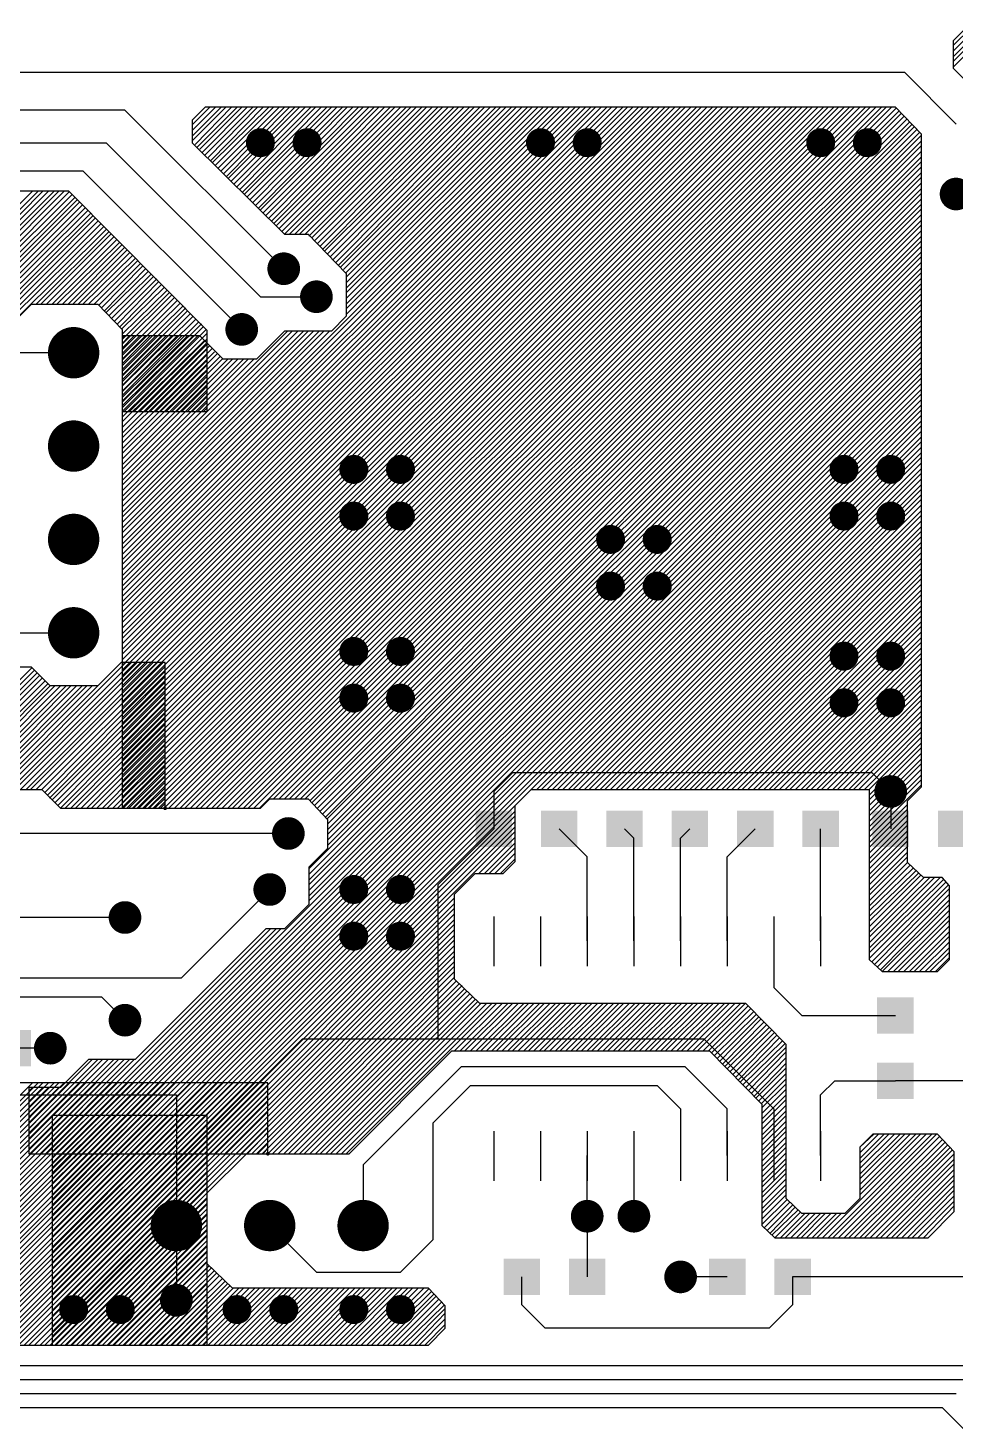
# Model space of a CAD drawing. Extents: x 295 to 953, y 10 to 290.
# Drawn here: x 605.1 to 646.7, y 182 to 244.6 of the extents above; entities that cross this region are included whole.
import ezdxf

# ---------------------------------------------------------------- set-up
doc = ezdxf.new("R2010")
doc.units = 0
doc.header["$LTSCALE"] = 5
doc.header["$MEASUREMENT"] = 0
doc.layers.get('0').update_dxf_attribs({"linetype": 'CONTINUOUS', "lineweight": 25})
doc.layers.add('ART01_PHO', color=7, linetype='CONTINUOUS')

msp = doc.modelspace()

# ---------------------------------------------------------------- linework, layer by layer
for points, const_width in [([(615.167, 239.438, 1), (615.816, 239.438, 1)], 0.65), ([(617.262, 239.438, 1), (617.912, 239.438, 1)], 0.65), ([(627.74, 239.438, 1), (628.389, 239.438, 1)], 0.65), ([(629.835, 239.438, 1), (630.485, 239.438, 1)], 0.65), ([(640.313, 239.438, 1), (640.962, 239.438, 1)], 0.65), ([(642.408, 239.438, 1), (643.058, 239.438, 1)], 0.65), ([(646.348, 237.133, 1), (647.081, 237.133, 1)], 0.733), ([(616.172, 233.78, 1), (616.906, 233.78, 1)], 0.733), ([(617.639, 232.523, 1), (618.373, 232.523, 1)], 0.733), ([(614.286, 231.056, 1), (615.02, 231.056, 1)], 0.733), ([(606.533, 230.009, 1), (607.686, 230.009, 1)], 1.153), ([(606.533, 225.818, 1), (607.686, 225.818, 1)], 1.153), ([(619.358, 224.77, 1), (620.007, 224.77, 1)], 0.65), ([(621.453, 224.77, 1), (622.103, 224.77, 1)], 0.65), ([(641.36, 224.77, 1), (642.01, 224.77, 1)], 0.65), ([(643.456, 224.77, 1), (644.105, 224.77, 1)], 0.65), ([(619.358, 222.674, 1), (620.007, 222.674, 1)], 0.65), ([(621.453, 222.674, 1), (622.103, 222.674, 1)], 0.65), ([(641.36, 222.674, 1), (642.01, 222.674, 1)], 0.65), ([(643.456, 222.674, 1), (644.105, 222.674, 1)], 0.65), ([(606.533, 221.627, 1), (607.686, 221.627, 1)], 1.153), ([(630.883, 221.627, 1), (631.532, 221.627, 1)], 0.65), ([(632.978, 221.627, 1), (633.628, 221.627, 1)], 0.65), ([(630.883, 219.531, 1), (631.532, 219.531, 1)], 0.65), ([(632.978, 219.531, 1), (633.628, 219.531, 1)], 0.65), ([(606.533, 217.436, 1), (607.686, 217.436, 1)], 1.153), ([(619.358, 216.597, 1), (620.007, 216.597, 1)], 0.65), ([(621.453, 216.597, 1), (622.103, 216.597, 1)], 0.65), ([(641.36, 216.388, 1), (642.01, 216.388, 1)], 0.65), ([(643.456, 216.388, 1), (644.105, 216.388, 1)], 0.65), ([(619.358, 214.502, 1), (620.007, 214.502, 1)], 0.65), ([(621.453, 214.502, 1), (622.103, 214.502, 1)], 0.65), ([(641.36, 214.292, 1), (642.01, 214.292, 1)], 0.65), ([(643.456, 214.292, 1), (644.105, 214.292, 1)], 0.65), ([(643.414, 210.311, 1), (644.147, 210.311, 1)], 0.733), ([(611.175, 209.557, 1), (611.258, 209.557, 1)], 0.0838), ([(616.382, 208.425, 1), (617.115, 208.425, 1)], 0.733), ([(615.544, 205.91, 1), (616.277, 205.91, 1)], 0.733), ([(619.358, 205.91, 1), (620.007, 205.91, 1)], 0.65), ([(621.453, 205.91, 1), (622.103, 205.91, 1)], 0.65), ([(609.048, 204.653, 1), (609.781, 204.653, 1)], 0.733), ([(619.358, 203.815, 1), (620.007, 203.815, 1)], 0.65), ([(621.453, 203.815, 1), (622.103, 203.815, 1)], 0.65), ([(609.048, 200.043, 1), (609.781, 200.043, 1)], 0.733), ([(605.695, 198.786, 1), (606.428, 198.786, 1)], 0.733), ([(615.785, 194.05, 1), (615.868, 194.05, 1)], 0.0838), ([(611.143, 190.823, 1), (612.296, 190.823, 1)], 1.153), ([(615.334, 190.823, 1), (616.487, 190.823, 1)], 1.153), ([(619.525, 190.823, 1), (620.678, 190.823, 1)], 1.153), ([(629.793, 191.242, 1), (630.527, 191.242, 1)], 0.733), ([(631.889, 191.242, 1), (632.622, 191.242, 1)], 0.733), ([(633.984, 188.518, 1), (634.718, 188.518, 1)], 0.733), ([(606.785, 187.051, 1), (607.434, 187.051, 1)], 0.65), ([(608.88, 187.051, 1), (609.53, 187.051, 1)], 0.65), ([(611.353, 187.47, 1), (612.086, 187.47, 1)], 0.733), ([(614.119, 187.051, 1), (614.768, 187.051, 1)], 0.65), ([(616.214, 187.051, 1), (616.864, 187.051, 1)], 0.65), ([(619.358, 187.051, 1), (620.007, 187.051, 1)], 0.65), ([(621.453, 187.051, 1), (622.103, 187.051, 1)], 0.65)]:
    msp.add_lwpolyline(points, format="xyb", close=True, dxfattribs=dict(const_width=const_width))
for points in [[(626.786, 209.452), (626.786, 207.817), (625.152, 209.452), (625.152, 207.817)], [(629.72, 209.452), (629.72, 207.817), (628.085, 209.452), (628.085, 207.817)], [(632.653, 209.452), (632.653, 207.817), (631.019, 209.452), (631.019, 207.817)], [(635.587, 209.452), (635.587, 207.817), (633.953, 209.452), (633.953, 207.817)], [(638.521, 209.452), (638.521, 207.817), (636.886, 209.452), (636.886, 207.817)], [(641.455, 209.452), (641.455, 207.817), (639.82, 209.452), (639.82, 207.817)], [(644.598, 209.452), (644.598, 207.817), (642.963, 209.452), (642.963, 207.817)], [(647.531, 209.452), (647.531, 207.817), (645.897, 209.452), (645.897, 207.817)], [(644.807, 201.07), (644.807, 199.435), (643.173, 201.07), (643.173, 199.435)], [(605.202, 199.603), (605.202, 197.968), (603.568, 199.603), (603.568, 197.968)], [(644.807, 198.136), (644.807, 196.502), (643.173, 198.136), (643.173, 196.502)], [(628.043, 189.335), (628.043, 187.7), (626.409, 189.335), (626.409, 187.7)], [(630.977, 189.335), (630.977, 187.7), (629.343, 189.335), (629.343, 187.7)], [(637.264, 189.335), (637.264, 187.7), (635.629, 189.335), (635.629, 187.7)], [(640.197, 189.335), (640.197, 187.7), (638.563, 189.335), (638.563, 187.7)]]:
    msp.add_solid(points)
at = {"layer": 'ART01_PHO', "color": 7}
for p, q in [((646.589, 243.797), (647.385, 244.593)), ((646.589, 243.546), (647.636, 244.593)), ((646.589, 243.294), (647.888, 244.593)), ((646.589, 243.085), (648.097, 244.593)), ((646.589, 242.833), (648.349, 244.593)), ((647.175, 244.593), (646.589, 244.007)), ((646.589, 244.007), (646.589, 242.791)), ((646.589, 242.791), (648.265, 241.115)), ((644.409, 242.582), (568.762, 242.582)), ((646.714, 240.277), (644.409, 242.582)), ((609.414, 240.905), (534.815, 240.905)), ((609.289, 221.417), (628.903, 241.031)), ((609.289, 221.208), (629.112, 241.031)), ((609.289, 220.956), (629.364, 241.031)), ((609.289, 220.705), (629.615, 241.031)), ((609.289, 220.495), (629.825, 241.031)), ((609.289, 220.244), (630.076, 241.031)), ((609.289, 219.992), (630.327, 241.031)), ((609.289, 219.783), (630.537, 241.031)), ((609.289, 219.531), (630.788, 241.031)), ((609.289, 219.322), (631.04, 241.031)), ((609.289, 219.07), (631.249, 241.031)), ((609.289, 218.819), (631.501, 241.031)), ((609.289, 218.609), (631.752, 241.031)), ((609.289, 218.358), (631.962, 241.031)), ((609.289, 218.106), (632.213, 241.031)), ((609.289, 217.897), (632.465, 241.031)), ((609.289, 217.645), (632.674, 241.031)), ((609.289, 217.394), (632.926, 241.031)), ((609.289, 217.184), (633.135, 241.031)), ((609.289, 216.933), (633.387, 241.031)), ((609.289, 216.681), (633.638, 241.031)), ((609.289, 216.472), (633.848, 241.031)), ((609.289, 216.22), (634.099, 241.031)), ((609.289, 215.969), (634.351, 241.031)), ((609.289, 215.759), (634.56, 241.031)), ((609.289, 215.508), (634.812, 241.031)), ((609.289, 215.256), (635.063, 241.031)), ((609.289, 215.047), (635.273, 241.031)), ((609.289, 214.795), (635.524, 241.031)), ((609.289, 214.544), (635.776, 241.031)), ((609.289, 214.334), (635.985, 241.031)), ((609.289, 214.083), (636.237, 241.031)), ((609.289, 213.831), (636.488, 241.031)), ((609.289, 213.622), (636.698, 241.031)), ((609.289, 213.37), (636.949, 241.031)), ((609.289, 213.119), (637.201, 241.031)), ((609.289, 212.909), (637.41, 241.031)), ((609.289, 212.658), (637.662, 241.031)), ((609.289, 212.406), (637.913, 241.031)), ((609.289, 212.197), (638.123, 241.031)), ((609.289, 211.945), (638.374, 241.031)), ((609.289, 211.736), (638.626, 241.031)), ((609.289, 211.484), (638.835, 241.031)), ((609.289, 211.233), (639.087, 241.031)), ((609.289, 211.023), (639.338, 241.031)), ((609.289, 210.772), (639.548, 241.031)), ((609.289, 210.52), (639.799, 241.031)), ((609.289, 210.311), (640.051, 241.031)), ((609.289, 210.059), (640.26, 241.031)), ((609.289, 209.808), (640.512, 241.031)), ((609.289, 209.598), (640.763, 241.031)), ((616.539, 233.78), (609.414, 240.905)), ((609.498, 209.557), (640.973, 241.031)), ((609.75, 209.557), (641.224, 241.031)), ((609.959, 209.557), (641.434, 241.031)), ((610.211, 209.557), (641.685, 241.031)), ((610.462, 209.557), (641.937, 241.031)), ((610.672, 209.557), (642.146, 241.031)), ((610.923, 209.557), (642.398, 241.031)), ((611.175, 209.557), (642.649, 241.031)), ((611.384, 209.557), (642.859, 241.031)), ((611.636, 209.557), (643.11, 241.031)), ((611.887, 209.557), (643.361, 241.031)), ((612.097, 209.557), (643.571, 241.031)), ((612.348, 209.557), (643.822, 241.031)), ((612.432, 240.235), (613.228, 241.031)), ((612.432, 239.983), (613.48, 241.031)), ((612.432, 239.732), (613.731, 241.031)), ((612.432, 239.522), (613.941, 241.031)), ((613.019, 241.031), (612.432, 240.444)), ((612.558, 239.355), (614.192, 241.031)), ((612.6, 209.557), (644.032, 240.989)), ((612.641, 239.229), (614.444, 241.031)), ((612.767, 239.145), (614.653, 241.031)), ((612.809, 209.557), (644.158, 240.863)), ((612.893, 239.019), (614.905, 241.031)), ((613.019, 238.894), (615.156, 241.031)), ((643.99, 241.031), (613.019, 241.031)), ((613.144, 238.768), (615.366, 241.031)), ((613.27, 238.642), (615.617, 241.031)), ((613.354, 238.558), (615.868, 241.031)), ((613.48, 238.433), (616.078, 241.031)), ((613.605, 238.307), (616.33, 241.031)), ((613.731, 238.181), (616.581, 241.031)), ((613.857, 238.055), (616.791, 241.031)), ((613.983, 237.93), (617.042, 241.031)), ((614.066, 237.846), (617.252, 241.031)), ((614.192, 237.72), (617.503, 241.031)), ((614.318, 237.594), (617.754, 241.031)), ((614.444, 237.469), (617.964, 241.031)), ((614.569, 237.343), (618.215, 241.031)), ((614.695, 237.217), (618.467, 241.031)), ((614.779, 237.133), (618.676, 241.031)), ((614.905, 237.008), (618.928, 241.031)), ((615.03, 236.882), (619.179, 241.031)), ((615.156, 236.756), (619.389, 241.031)), ((615.282, 236.63), (619.64, 241.031)), ((615.407, 236.505), (619.892, 241.031)), ((615.491, 236.421), (620.101, 241.031)), ((615.617, 236.295), (620.353, 241.031)), ((615.743, 236.169), (620.604, 241.031)), ((615.868, 236.044), (620.814, 241.031)), ((615.994, 235.918), (621.065, 241.031)), ((616.078, 235.792), (621.317, 241.031)), ((616.204, 235.708), (621.526, 241.031)), ((616.33, 235.583), (621.778, 241.031)), ((616.455, 235.457), (622.029, 241.031)), ((616.581, 235.331), (622.239, 241.031)), ((616.791, 235.331), (622.49, 241.031)), ((617.042, 235.331), (622.742, 241.031)), ((617.252, 235.331), (622.951, 241.031)), ((617.503, 235.331), (623.203, 241.031)), ((617.671, 235.247), (623.454, 241.031)), ((617.796, 235.164), (623.664, 241.031)), ((617.922, 235.038), (623.915, 241.031)), ((618.048, 234.912), (624.167, 241.031)), ((618.174, 234.786), (624.376, 241.031)), ((618.299, 234.661), (624.628, 241.031)), ((618.383, 234.577), (624.879, 241.031)), ((618.509, 234.451), (625.089, 241.031)), ((618.635, 234.325), (625.34, 241.031)), ((618.76, 234.2), (625.55, 241.031)), ((618.886, 234.074), (625.801, 241.031)), ((619.012, 233.948), (626.053, 241.031)), ((619.096, 233.864), (626.262, 241.031)), ((619.221, 233.739), (626.514, 241.031)), ((619.347, 233.613), (626.765, 241.031)), ((619.347, 233.403), (626.975, 241.031)), ((619.347, 233.152), (627.226, 241.031)), ((619.347, 232.9), (627.478, 241.031)), ((619.347, 232.691), (627.687, 241.031)), ((619.347, 232.439), (627.939, 241.031)), ((619.347, 232.188), (628.19, 241.031)), ((619.347, 231.978), (628.4, 241.031)), ((619.347, 231.727), (628.651, 241.031)), ((645.164, 239.816), (643.99, 241.031)), ((612.432, 240.444), (612.432, 239.438)), ((613.061, 209.557), (644.242, 240.738)), ((613.312, 209.557), (644.367, 240.612)), ((613.522, 209.557), (644.493, 240.486)), ((613.773, 209.557), (644.619, 240.36)), ((614.024, 209.557), (644.744, 240.277)), ((614.234, 209.557), (644.828, 240.151)), ((614.485, 209.557), (644.954, 240.025)), ((614.737, 209.557), (645.08, 239.899)), ((614.946, 209.557), (645.164, 239.774)), ((645.164, 210.52), (645.164, 239.816)), ((570.857, 239.438), (608.576, 239.438)), ((608.576, 239.438), (615.491, 232.523)), ((612.432, 239.438), (616.581, 235.331)), ((615.198, 209.557), (645.164, 239.522)), ((615.449, 209.557), (645.164, 239.313)), ((616.078, 209.976), (645.164, 239.061)), ((616.33, 209.976), (645.164, 238.81)), ((616.581, 209.976), (645.164, 238.6)), ((616.791, 209.976), (645.164, 238.349)), ((586.154, 238.181), (607.528, 238.181)), ((607.528, 238.181), (614.653, 231.056)), ((617.042, 209.976), (645.164, 238.097)), ((617.293, 209.976), (645.164, 237.888)), ((606.9, 237.259), (587.873, 237.259)), ((599.566, 231.559), (605.265, 237.259)), ((599.817, 231.559), (605.517, 237.259)), ((600.027, 231.559), (605.726, 237.259)), ((600.278, 231.559), (605.978, 237.259)), ((600.529, 231.559), (606.229, 237.259)), ((600.739, 231.559), (606.439, 237.259)), ((600.99, 231.559), (606.69, 237.259)), ((601.242, 231.559), (606.9, 237.217)), ((601.451, 231.559), (607.025, 237.091)), ((613.102, 231.014), (606.9, 237.259)), ((617.503, 209.976), (645.164, 237.636)), ((617.713, 209.892), (645.164, 237.385)), ((617.796, 209.808), (645.164, 237.175)), ((601.703, 231.559), (607.151, 236.966)), ((601.954, 231.559), (607.277, 236.882)), ((602.164, 231.559), (607.361, 236.756)), ((602.415, 231.559), (607.486, 236.63)), ((602.667, 231.559), (607.612, 236.505)), ((617.922, 209.682), (645.164, 236.924)), ((618.048, 209.557), (645.164, 236.672)), ((618.174, 209.431), (645.164, 236.463)), ((602.876, 231.559), (607.738, 236.379)), ((603.128, 231.559), (607.864, 236.253)), ((603.379, 231.559), (607.989, 236.169)), ((603.589, 231.559), (608.073, 236.044)), ((603.84, 231.559), (608.199, 235.918)), ((618.299, 209.305), (645.164, 236.211)), ((618.425, 209.179), (645.164, 235.96)), ((604.092, 231.559), (608.325, 235.792)), ((604.301, 231.559), (608.45, 235.666)), ((604.553, 231.559), (608.576, 235.541)), ((605.433, 232.188), (608.702, 235.457)), ((605.642, 232.188), (608.786, 235.331)), ((605.894, 232.188), (608.911, 235.205)), ((616.581, 235.331), (617.629, 235.331)), ((617.629, 235.331), (619.347, 233.571)), ((618.509, 209.096), (645.164, 235.75)), ((618.509, 208.844), (645.164, 235.499)), ((618.509, 208.593), (645.164, 235.247)), ((606.145, 232.188), (609.037, 235.08)), ((606.355, 232.188), (609.163, 234.954)), ((606.606, 232.188), (609.289, 234.87)), ((606.858, 232.188), (609.414, 234.744)), ((607.067, 232.188), (609.498, 234.619)), ((618.509, 208.383), (645.164, 235.038)), ((618.509, 208.132), (645.164, 234.786)), ((607.319, 232.188), (609.624, 234.493)), ((607.528, 232.188), (609.75, 234.367)), ((607.78, 232.188), (609.875, 234.242)), ((608.031, 232.188), (610.001, 234.158)), ((608.241, 232.146), (610.127, 234.032)), ((617.671, 206.832), (645.164, 234.325)), ((617.671, 206.581), (645.164, 234.074)), ((618.509, 207.88), (645.164, 234.535)), ((608.367, 232.02), (610.211, 233.906)), ((608.492, 231.895), (610.336, 233.78)), ((608.576, 231.811), (610.462, 233.655)), ((608.702, 231.685), (610.588, 233.529)), ((608.828, 231.559), (610.714, 233.445)), ((608.953, 231.434), (610.839, 233.319)), ((617.671, 206.329), (645.164, 233.822)), ((617.671, 206.12), (645.164, 233.613)), ((617.671, 205.868), (645.164, 233.361)), ((619.347, 233.571), (619.347, 231.643)), ((609.079, 231.308), (610.923, 233.194)), ((609.205, 231.182), (611.049, 233.068)), ((609.289, 231.098), (611.175, 232.942)), ((609.289, 230.847), (611.3, 232.817)), ((609.289, 230.595), (611.426, 232.733)), ((617.671, 205.617), (645.164, 233.11)), ((617.671, 205.407), (645.164, 232.9)), ((604.595, 231.559), (605.223, 232.188)), ((605.223, 232.188), (608.199, 232.188)), ((606.564, 194.05), (645.164, 232.649)), ((606.816, 194.05), (645.164, 232.397)), ((607.025, 194.05), (645.164, 232.188)), ((608.199, 232.188), (609.289, 231.056)), ((609.289, 230.386), (611.51, 232.607)), ((609.289, 230.134), (611.636, 232.481)), ((609.289, 229.883), (611.761, 232.356)), ((609.289, 229.673), (611.887, 232.23)), ((609.289, 229.422), (612.013, 232.104)), ((615.491, 232.523), (618.006, 232.523)), ((607.277, 194.05), (645.164, 231.936)), ((607.528, 194.05), (645.164, 231.685)), ((607.738, 194.05), (645.164, 231.475)), ((609.289, 229.17), (612.139, 232.02)), ((609.289, 228.961), (612.222, 231.895)), ((609.289, 228.709), (612.348, 231.769)), ((609.289, 228.5), (612.474, 231.643)), ((609.289, 228.248), (612.6, 231.517)), ((619.347, 231.643), (618.676, 230.973)), ((607.989, 194.05), (645.164, 231.224)), ((608.241, 194.05), (645.164, 231.014)), ((609.289, 227.997), (612.725, 231.392)), ((609.289, 227.787), (612.851, 231.308)), ((609.289, 227.536), (612.935, 231.182)), ((609.289, 231.056), (609.289, 227.368)), ((609.289, 223.554), (616.707, 230.973)), ((609.289, 223.345), (616.916, 230.973)), ((609.289, 223.093), (617.168, 230.973)), ((609.289, 222.842), (617.419, 230.973)), ((609.289, 222.632), (617.629, 230.973)), ((609.289, 222.381), (617.88, 230.973)), ((609.289, 222.13), (618.132, 230.973)), ((609.289, 221.92), (618.341, 230.973)), ((609.289, 221.669), (618.593, 230.973)), ((609.372, 227.368), (613.061, 231.056)), ((609.624, 227.368), (613.102, 230.889)), ((613.102, 227.368), (613.102, 231.014)), ((616.581, 230.973), (615.324, 229.715)), ((618.676, 230.973), (616.581, 230.973)), ((608.45, 194.05), (645.164, 230.763)), ((608.702, 194.05), (645.164, 230.512)), ((608.953, 194.05), (645.164, 230.302)), ((609.289, 230.679), (609.372, 230.763)), ((609.289, 230.428), (609.624, 230.763)), ((609.289, 230.218), (609.833, 230.763)), ((609.289, 229.967), (610.085, 230.763)), ((609.289, 229.715), (610.336, 230.763)), ((609.289, 229.506), (610.546, 230.763)), ((609.289, 229.254), (610.797, 230.763)), ((609.289, 229.003), (611.049, 230.763)), ((609.289, 228.793), (611.258, 230.763)), ((609.289, 228.542), (611.51, 230.763)), ((609.289, 228.29), (611.761, 230.763)), ((609.289, 228.081), (611.971, 230.763)), ((609.289, 227.829), (612.222, 230.763)), ((609.289, 227.62), (612.474, 230.763)), ((609.289, 227.368), (612.683, 230.763)), ((612.767, 230.763), (609.289, 230.763)), ((609.289, 230.763), (609.289, 209.557)), ((609.289, 227.117), (612.851, 230.637)), ((609.289, 226.907), (612.977, 230.553)), ((609.289, 226.656), (613.061, 230.428)), ((609.289, 226.404), (613.186, 230.302)), ((609.833, 227.368), (613.102, 230.637)), ((610.085, 227.368), (613.102, 230.386)), ((613.815, 229.715), (612.767, 230.763)), ((607.109, 230.009), (594.327, 230.009)), ((609.163, 194.05), (645.164, 230.051)), ((609.289, 226.195), (613.312, 230.176)), ((609.289, 225.943), (613.438, 230.051)), ((609.289, 225.692), (613.563, 229.967)), ((609.289, 225.482), (613.689, 229.841)), ((609.289, 225.231), (613.773, 229.715)), ((609.289, 224.979), (614.024, 229.715)), ((609.289, 224.77), (614.234, 229.715)), ((609.289, 224.518), (614.485, 229.715)), ((609.289, 224.267), (614.737, 229.715)), ((609.289, 224.057), (614.946, 229.715)), ((609.289, 223.806), (615.198, 229.715)), ((609.414, 194.05), (645.164, 229.799)), ((609.666, 194.05), (645.164, 229.589)), ((610.336, 227.368), (613.102, 230.176)), ((610.546, 227.368), (613.102, 229.925)), ((610.797, 227.368), (613.102, 229.673)), ((615.324, 229.715), (613.815, 229.715)), ((609.875, 194.05), (645.164, 229.338)), ((610.127, 194.05), (645.164, 229.087)), ((611.007, 227.368), (613.102, 229.464)), ((611.258, 227.368), (613.102, 229.212)), ((611.51, 227.368), (613.102, 228.961)), ((610.336, 194.05), (645.164, 228.877)), ((610.588, 194.05), (645.164, 228.626)), ((610.839, 194.05), (645.164, 228.374)), ((611.719, 227.368), (613.102, 228.751)), ((611.971, 227.368), (613.102, 228.5)), ((611.049, 194.05), (645.164, 228.165)), ((612.222, 227.368), (613.102, 228.248)), ((612.432, 227.368), (613.102, 228.039)), ((612.683, 227.368), (613.102, 227.787)), ((627.645, 210.395), (645.164, 227.913)), ((609.289, 227.368), (613.102, 227.368)), ((612.935, 227.368), (613.102, 227.536)), ((627.897, 210.395), (645.164, 227.662)), ((628.106, 210.395), (645.164, 227.452)), ((628.358, 210.395), (645.164, 227.201)), ((628.609, 210.395), (645.164, 226.949)), ((628.819, 210.395), (645.164, 226.74)), ((629.07, 210.395), (645.164, 226.488)), ((629.322, 210.395), (645.164, 226.237)), ((629.531, 210.395), (645.164, 226.027)), ((629.783, 210.395), (645.164, 225.776)), ((630.034, 210.395), (645.164, 225.524)), ((630.244, 210.395), (645.164, 225.315)), ((630.495, 210.395), (645.164, 225.063)), ((630.747, 210.395), (645.164, 224.812)), ((630.956, 210.395), (645.164, 224.602)), ((631.208, 210.395), (645.164, 224.351)), ((631.459, 210.395), (645.164, 224.099)), ((631.669, 210.395), (645.164, 223.89)), ((631.92, 210.395), (645.164, 223.638)), ((632.171, 210.395), (645.164, 223.429)), ((632.381, 210.395), (645.164, 223.177)), ((632.632, 210.395), (645.164, 222.926)), ((632.884, 210.395), (645.164, 222.716)), ((633.094, 210.395), (645.164, 222.465)), ((633.345, 210.395), (645.164, 222.213)), ((633.596, 210.395), (645.164, 222.004)), ((633.806, 210.395), (645.164, 221.752)), ((634.057, 210.395), (645.164, 221.501)), ((634.309, 210.395), (645.164, 221.291)), ((634.518, 210.395), (645.164, 221.04)), ((634.77, 210.395), (645.164, 220.788)), ((634.979, 210.395), (645.164, 220.579)), ((635.231, 210.395), (645.164, 220.327)), ((635.482, 210.395), (645.164, 220.076)), ((635.692, 210.395), (645.164, 219.866)), ((635.943, 210.395), (645.164, 219.615)), ((636.195, 210.395), (645.164, 219.363)), ((636.404, 210.395), (645.164, 219.154)), ((636.656, 210.395), (645.164, 218.902)), ((636.907, 210.395), (645.164, 218.651)), ((637.117, 210.395), (645.164, 218.441)), ((637.368, 210.395), (645.164, 218.19)), ((637.62, 210.395), (645.164, 217.939)), ((637.829, 210.395), (645.164, 217.729)), ((591.603, 217.436), (607.109, 217.436)), ((638.081, 210.395), (645.164, 217.478)), ((638.332, 210.395), (645.164, 217.226)), ((638.542, 210.395), (645.164, 217.017)), ((638.793, 210.395), (645.164, 216.765)), ((639.045, 210.395), (645.164, 216.514)), ((605.223, 215.885), (594.159, 215.885)), ((595.333, 205.994), (605.223, 215.843)), ((603.757, 210.395), (609.456, 216.094)), ((604.008, 210.395), (609.708, 216.094)), ((604.259, 210.395), (609.959, 216.094)), ((604.469, 210.395), (610.169, 216.094)), ((604.72, 210.395), (610.42, 216.094)), ((604.972, 210.395), (610.672, 216.094)), ((605.181, 210.395), (610.881, 216.094)), ((606.062, 215.047), (605.223, 215.885)), ((605.433, 210.395), (611.133, 216.094)), ((605.684, 210.395), (611.216, 215.927)), ((609.247, 216.094), (608.199, 215.047)), ((611.216, 216.094), (609.247, 216.094)), ((611.216, 209.557), (611.216, 216.094)), ((639.254, 210.395), (645.164, 216.304)), ((639.506, 210.395), (645.164, 216.053)), ((639.757, 210.395), (645.164, 215.801)), ((595.584, 205.994), (605.349, 215.759)), ((595.836, 205.994), (605.475, 215.633)), ((596.045, 205.994), (605.559, 215.508)), ((596.297, 205.994), (605.684, 215.382)), ((596.548, 205.994), (605.81, 215.256)), ((605.81, 210.269), (611.216, 215.717)), ((605.936, 210.143), (611.216, 215.466)), ((606.02, 210.018), (611.216, 215.214)), ((639.967, 210.395), (645.164, 215.592)), ((640.218, 210.395), (645.164, 215.34)), ((597.596, 206.832), (605.936, 215.131)), ((601.41, 210.395), (606.062, 215.047)), ((601.619, 210.395), (606.271, 215.047)), ((601.871, 210.395), (606.523, 215.047)), ((602.122, 210.395), (606.774, 215.047)), ((602.332, 210.395), (606.984, 215.047)), ((602.583, 210.395), (607.235, 215.047)), ((602.834, 210.395), (607.486, 215.047)), ((603.044, 210.395), (607.696, 215.047)), ((603.295, 210.395), (607.948, 215.047)), ((603.547, 210.395), (608.199, 215.047)), ((608.199, 215.047), (606.062, 215.047)), ((606.145, 209.934), (611.216, 215.005)), ((606.271, 209.808), (611.216, 214.753)), ((640.47, 210.395), (645.164, 215.131)), ((640.679, 210.395), (645.164, 214.879)), ((640.931, 210.395), (645.164, 214.628)), ((606.397, 209.682), (611.216, 214.544)), ((606.523, 209.557), (611.216, 214.292)), ((606.732, 209.557), (611.216, 214.041)), ((641.182, 210.395), (645.164, 214.418)), ((641.392, 210.395), (645.164, 214.167)), ((606.984, 209.557), (611.216, 213.831)), ((607.193, 209.557), (611.216, 213.58)), ((607.445, 209.557), (611.216, 213.328)), ((641.643, 210.395), (645.164, 213.915)), ((641.895, 210.395), (645.164, 213.706)), ((642.104, 210.395), (645.164, 213.454)), ((607.696, 209.557), (611.216, 213.119)), ((607.906, 209.557), (611.216, 212.867)), ((642.356, 210.395), (645.164, 213.203)), ((642.607, 210.395), (645.164, 212.993)), ((642.817, 210.395), (645.164, 212.742)), ((608.157, 209.557), (611.216, 212.616)), ((608.409, 209.557), (611.216, 212.406)), ((608.618, 209.557), (611.216, 212.155)), ((642.817, 210.143), (645.164, 212.49)), ((642.817, 209.934), (645.164, 212.281)), ((608.87, 209.557), (611.216, 211.903)), ((609.079, 209.557), (611.216, 211.694)), ((609.331, 209.557), (611.216, 211.442)), ((642.817, 209.682), (645.164, 212.029)), ((642.817, 209.431), (645.164, 211.778)), ((642.817, 209.221), (645.164, 211.568)), ((609.582, 209.557), (611.216, 211.191)), ((609.792, 209.557), (611.216, 210.981)), ((626.807, 211.149), (625.969, 210.311)), ((642.942, 211.149), (626.807, 211.149)), ((642.817, 208.97), (645.164, 211.317)), ((642.817, 208.718), (645.164, 211.065)), ((642.817, 208.509), (645.164, 210.856)), ((643.781, 210.311), (642.942, 211.149)), ((601.242, 210.395), (605.684, 210.395)), ((605.684, 210.395), (606.523, 209.557)), ((610.043, 209.557), (611.216, 210.73)), ((610.294, 209.557), (611.216, 210.479)), ((610.504, 209.557), (611.216, 210.269)), ((625.969, 210.311), (625.969, 208.635)), ((626.933, 209.682), (627.645, 210.395)), ((627.645, 210.395), (642.817, 210.395)), ((642.817, 208.257), (645.164, 210.604)), ((642.817, 210.395), (642.817, 202.767)), ((643.781, 210.311), (643.781, 208.635)), ((644.535, 209.892), (645.164, 210.52)), ((606.523, 209.557), (611.216, 209.557)), ((609.289, 209.557), (615.491, 209.557)), ((610.755, 209.557), (611.216, 210.018)), ((611.007, 209.557), (611.216, 209.766)), ((611.3, 194.05), (626.933, 209.682)), ((615.491, 209.557), (615.91, 209.976)), ((615.91, 209.976), (617.629, 209.976)), ((617.629, 209.976), (618.509, 209.054)), ((626.933, 207.168), (626.933, 209.682)), ((642.817, 208.006), (644.535, 209.724)), ((644.535, 207.126), (644.535, 209.892)), ((611.552, 194.05), (626.933, 209.431)), ((611.761, 194.05), (626.933, 209.221)), ((612.013, 194.05), (626.933, 208.97)), ((618.509, 209.054), (618.509, 207.754)), ((642.817, 207.796), (644.535, 209.515)), ((642.817, 207.545), (644.535, 209.263)), ((642.817, 207.293), (644.535, 209.012)), ((616.749, 208.425), (603.337, 208.425)), ((612.264, 194.05), (626.933, 208.718)), ((612.474, 194.05), (626.933, 208.509)), ((625.969, 208.635), (623.454, 206.12)), ((630.16, 207.377), (628.903, 208.635)), ((632.255, 208.215), (631.836, 208.635)), ((634.351, 208.215), (634.77, 208.635)), ((636.446, 207.377), (637.704, 208.635)), ((640.637, 203.605), (640.637, 208.635)), ((642.817, 207.084), (644.535, 208.802)), ((642.817, 206.832), (644.535, 208.551)), ((642.817, 206.581), (644.535, 208.299)), ((618.509, 207.754), (617.671, 206.916)), ((625.298, 206.623), (626.933, 208.257)), ((625.55, 206.623), (626.933, 208.006)), ((625.759, 206.623), (626.933, 207.796)), ((632.255, 203.605), (632.255, 208.215)), ((634.351, 203.605), (634.351, 208.215)), ((642.817, 206.371), (644.535, 208.09)), ((642.817, 206.12), (644.535, 207.838)), ((626.011, 206.623), (626.933, 207.545)), ((626.262, 206.623), (626.933, 207.293)), ((626.388, 206.623), (626.933, 207.168)), ((630.16, 203.605), (630.16, 207.377)), ((636.446, 203.605), (636.446, 207.377)), ((642.817, 205.868), (644.535, 207.587)), ((642.817, 205.659), (644.535, 207.377)), ((642.817, 205.407), (644.535, 207.126)), ((645.247, 206.455), (644.535, 207.126)), ((617.671, 206.916), (617.671, 205.24)), ((624.209, 205.701), (625.131, 206.623)), ((625.131, 206.623), (626.388, 206.623)), ((642.817, 205.156), (644.661, 207)), ((642.817, 204.946), (644.786, 206.874)), ((642.817, 204.695), (644.912, 206.749)), ((642.817, 204.485), (645.038, 206.665)), ((642.817, 204.234), (645.122, 206.539)), ((642.817, 203.982), (645.289, 206.455)), ((642.817, 203.773), (645.541, 206.455)), ((642.817, 203.521), (645.75, 206.455)), ((642.817, 203.27), (646.002, 206.455)), ((646.086, 206.455), (645.247, 206.455)), ((646.421, 206.078), (646.086, 206.455)), ((615.91, 205.91), (611.929, 201.929)), ((623.454, 206.12), (623.454, 199.205)), ((642.817, 203.06), (646.169, 206.371)), ((642.817, 202.809), (646.253, 206.246)), ((642.942, 202.683), (646.379, 206.12)), ((643.068, 202.558), (646.421, 205.952)), ((646.421, 202.767), (646.421, 206.078)), ((612.725, 194.05), (624.209, 205.533)), ((612.977, 194.05), (624.209, 205.282)), ((617.671, 205.24), (616.581, 204.15)), ((624.209, 201.887), (624.209, 205.701)), ((643.194, 202.432), (646.421, 205.701)), ((643.32, 202.306), (646.421, 205.449)), ((643.403, 202.222), (646.421, 205.24)), ((609.414, 204.653), (603.337, 204.653)), ((613.186, 194.05), (624.209, 205.072)), ((613.438, 194.05), (624.209, 204.821)), ((613.689, 194.05), (624.209, 204.569)), ((625.969, 204.695), (625.969, 202.474)), ((628.064, 204.695), (628.064, 202.474)), ((630.16, 204.695), (630.16, 202.474)), ((632.255, 204.695), (632.255, 202.474)), ((634.351, 204.695), (634.351, 202.474)), ((636.446, 204.695), (636.446, 202.474)), ((638.542, 204.695), (638.542, 202.474)), ((640.637, 204.695), (640.637, 202.474)), ((643.655, 202.222), (646.421, 204.988)), ((643.906, 202.222), (646.421, 204.737)), ((605.852, 194.05), (615.952, 204.15)), ((606.103, 194.05), (616.204, 204.15)), ((606.313, 194.05), (616.413, 204.15)), ((615.743, 204.15), (609.875, 198.283)), ((613.899, 194.05), (624.209, 204.36)), ((614.15, 194.05), (624.209, 204.108)), ((616.581, 204.15), (615.743, 204.15)), ((644.116, 202.222), (646.421, 204.527)), ((644.367, 202.222), (646.421, 204.276)), ((644.619, 202.222), (646.421, 204.024)), ((614.402, 194.05), (624.209, 203.857)), ((614.611, 194.05), (624.209, 203.647)), ((614.863, 194.05), (624.209, 203.396)), ((638.542, 203.605), (638.542, 201.51)), ((644.828, 202.222), (646.421, 203.815)), ((645.08, 202.222), (646.421, 203.563)), ((645.331, 202.222), (646.421, 203.312)), ((615.114, 194.05), (624.209, 203.144)), ((615.324, 194.05), (624.209, 202.935)), ((615.575, 194.05), (624.209, 202.683)), ((642.817, 202.767), (643.403, 202.222)), ((645.541, 202.222), (646.421, 203.102)), ((645.792, 202.222), (646.421, 202.851)), ((645.876, 202.222), (646.421, 202.767)), ((615.827, 194.05), (624.209, 202.474)), ((616.036, 194.05), (624.209, 202.222)), ((643.403, 202.222), (645.876, 202.222)), ((611.929, 201.929), (586.783, 201.929)), ((616.288, 194.05), (624.209, 201.971)), ((616.539, 194.05), (624.292, 201.803)), ((616.749, 194.05), (624.418, 201.677)), ((617, 194.05), (624.544, 201.594)), ((617.252, 194.05), (624.67, 201.468)), ((625.34, 200.797), (624.209, 201.887)), ((638.542, 201.51), (639.799, 200.252)), ((584.687, 201.091), (608.367, 201.091)), ((608.367, 201.091), (609.414, 200.043)), ((617.461, 194.05), (624.753, 201.342)), ((617.713, 194.05), (624.879, 201.216)), ((617.964, 194.05), (625.005, 201.091)), ((618.174, 194.05), (625.131, 200.965)), ((618.425, 194.05), (625.256, 200.881)), ((618.635, 194.05), (625.382, 200.797)), ((618.886, 194.05), (625.634, 200.797)), ((619.137, 194.05), (625.885, 200.797)), ((619.347, 194.05), (626.095, 200.797)), ((624.209, 198.66), (626.346, 200.797)), ((624.46, 198.66), (626.597, 200.797)), ((624.67, 198.66), (626.807, 200.797)), ((624.921, 198.66), (627.058, 200.797)), ((625.173, 198.66), (627.31, 200.797)), ((637.285, 200.797), (625.34, 200.797)), ((625.382, 198.66), (627.519, 200.797)), ((625.634, 198.66), (627.771, 200.797)), ((625.885, 198.66), (628.022, 200.797)), ((626.095, 198.66), (628.232, 200.797)), ((626.346, 198.66), (628.483, 200.797)), ((626.597, 198.66), (628.735, 200.797)), ((626.807, 198.66), (628.944, 200.797)), ((627.058, 198.66), (629.196, 200.797)), ((627.31, 198.66), (629.447, 200.797)), ((627.519, 198.66), (629.657, 200.797)), ((627.771, 198.66), (629.908, 200.797)), ((628.022, 198.66), (630.16, 200.797)), ((628.232, 198.66), (630.369, 200.797)), ((628.483, 198.66), (630.621, 200.797)), ((628.735, 198.66), (630.872, 200.797)), ((628.944, 198.66), (631.082, 200.797)), ((629.196, 198.66), (631.333, 200.797)), ((629.447, 198.66), (631.585, 200.797)), ((629.657, 198.66), (631.794, 200.797)), ((629.908, 198.66), (632.046, 200.797)), ((630.16, 198.66), (632.297, 200.797)), ((630.369, 198.66), (632.507, 200.797)), ((630.621, 198.66), (632.758, 200.797)), ((630.872, 198.66), (633.01, 200.797)), ((631.082, 198.66), (633.219, 200.797)), ((631.333, 198.66), (633.471, 200.797)), ((631.543, 198.66), (633.68, 200.797)), ((631.794, 198.66), (633.932, 200.797)), ((632.046, 198.66), (634.183, 200.797)), ((632.255, 198.66), (634.393, 200.797)), ((632.507, 198.66), (634.644, 200.797)), ((632.758, 198.66), (634.896, 200.797)), ((632.968, 198.66), (635.105, 200.797)), ((633.219, 198.66), (635.357, 200.797)), ((633.471, 198.66), (635.608, 200.797)), ((633.68, 198.66), (635.818, 200.797)), ((633.932, 198.66), (636.069, 200.797)), ((634.183, 198.66), (636.321, 200.797)), ((634.393, 198.66), (636.53, 200.797)), ((634.644, 198.66), (636.782, 200.797)), ((634.896, 198.66), (637.033, 200.797)), ((635.105, 198.66), (637.243, 200.797)), ((639.087, 198.953), (637.285, 200.797)), ((635.357, 198.66), (637.368, 200.672)), ((635.608, 198.66), (637.494, 200.546)), ((635.734, 198.576), (637.62, 200.42)), ((635.86, 198.45), (637.746, 200.294)), ((635.985, 198.325), (637.871, 200.211)), ((639.799, 200.252), (643.99, 200.252)), ((636.111, 198.199), (637.955, 200.085)), ((636.237, 198.073), (638.081, 199.959)), ((636.321, 197.947), (638.207, 199.833)), ((636.446, 197.864), (638.332, 199.708)), ((636.572, 197.738), (638.458, 199.624)), ((617.377, 199.205), (611.719, 193.547)), ((617.377, 199.205), (635.399, 199.205)), ((635.399, 199.205), (638.542, 196.061)), ((636.698, 197.612), (638.584, 199.498)), ((636.823, 197.486), (638.668, 199.372)), ((636.949, 197.361), (638.793, 199.247)), ((637.033, 197.277), (638.919, 199.121)), ((637.159, 197.151), (639.045, 198.995)), ((639.087, 192.038), (639.087, 198.953)), ((606.062, 198.786), (604.385, 198.786)), ((619.473, 194.05), (624.083, 198.66)), ((624.083, 198.66), (635.65, 198.66)), ((635.65, 198.66), (637.997, 196.271)), ((637.285, 197.025), (639.087, 198.828)), ((637.41, 196.9), (639.087, 198.618)), ((637.536, 196.774), (639.087, 198.367)), ((605.098, 195.433), (607.948, 198.283)), ((605.098, 195.181), (608.199, 198.283)), ((605.098, 194.972), (608.409, 198.283)), ((605.098, 194.72), (608.66, 198.283)), ((605.098, 194.469), (608.911, 198.283)), ((605.098, 194.259), (609.121, 198.283)), ((605.14, 194.05), (609.372, 198.283)), ((605.391, 194.05), (609.624, 198.283)), ((605.601, 194.05), (609.833, 198.283)), ((607.78, 198.283), (606.523, 197.025)), ((609.875, 198.283), (607.78, 198.283)), ((624.502, 197.947), (620.101, 193.547)), ((634.56, 197.947), (624.502, 197.947)), ((636.446, 196.061), (634.56, 197.947)), ((637.662, 196.648), (639.087, 198.115)), ((637.746, 196.564), (639.087, 197.906)), ((590.136, 182.105), (605.265, 197.235)), ((590.387, 182.105), (605.517, 197.235)), ((590.597, 182.105), (605.726, 197.235)), ((590.848, 182.064), (605.978, 197.235)), ((590.974, 181.938), (606.229, 197.235)), ((591.058, 181.854), (606.439, 197.235)), ((591.184, 181.728), (606.69, 197.235)), ((591.309, 181.603), (606.942, 197.235)), ((591.435, 181.477), (607.151, 197.235)), ((591.561, 181.351), (607.403, 197.235)), ((591.645, 181.225), (607.654, 197.235)), ((591.77, 181.142), (607.864, 197.235)), ((591.896, 181.016), (608.115, 197.235)), ((592.022, 180.89), (608.367, 197.235)), ((592.147, 180.764), (608.576, 197.235)), ((592.273, 180.639), (608.828, 197.235)), ((592.357, 180.513), (609.079, 197.235)), ((592.483, 180.429), (609.289, 197.235)), ((592.608, 180.303), (609.54, 197.235)), ((592.734, 180.178), (609.792, 197.235)), ((592.86, 180.052), (610.001, 197.235)), ((592.986, 179.926), (610.253, 197.235)), ((593.069, 179.842), (610.504, 197.235)), ((593.195, 179.717), (610.714, 197.235)), ((593.321, 179.591), (610.965, 197.235)), ((593.447, 179.465), (611.216, 197.235)), ((593.572, 179.339), (611.426, 197.235)), ((593.698, 179.214), (611.677, 197.235)), ((593.782, 179.13), (611.887, 197.235)), ((593.908, 179.004), (612.139, 197.235)), ((615.827, 197.235), (598.979, 197.235)), ((600.613, 185.458), (612.39, 197.235)), ((600.823, 185.458), (612.6, 197.235)), ((601.074, 185.458), (612.851, 197.235)), ((601.326, 185.458), (613.102, 197.235)), ((601.535, 185.458), (613.312, 197.235)), ((601.787, 185.458), (613.563, 197.235)), ((602.038, 185.458), (613.815, 197.235)), ((602.248, 185.458), (614.024, 197.235)), ((602.499, 185.458), (614.276, 197.235)), ((602.751, 185.458), (614.527, 197.235)), ((602.96, 185.458), (614.737, 197.235)), ((603.212, 185.458), (614.988, 197.235)), ((603.463, 185.458), (615.24, 197.235)), ((603.673, 185.458), (615.449, 197.235)), ((603.924, 185.458), (615.701, 197.235)), ((604.176, 185.458), (615.827, 197.109)), ((615.827, 194.05), (615.827, 197.235)), ((623.245, 195.433), (624.921, 197.109)), ((624.921, 197.109), (633.303, 197.109)), ((633.303, 197.109), (634.351, 196.061)), ((637.871, 196.439), (639.087, 197.654)), ((637.997, 196.313), (639.087, 197.403)), ((637.997, 196.103), (639.087, 197.193)), ((640.637, 196.69), (641.266, 197.319)), ((641.266, 197.319), (643.99, 197.319)), ((647.133, 197.319), (643.99, 197.319)), ((594.536, 196.69), (611.719, 196.69)), ((604.385, 185.458), (615.827, 196.9)), ((604.637, 185.458), (615.827, 196.648)), ((605.098, 196.858), (605.265, 197.025)), ((605.098, 196.606), (605.517, 197.025)), ((605.098, 196.397), (605.726, 197.025)), ((605.098, 196.145), (605.978, 197.025)), ((605.098, 195.894), (606.229, 197.025)), ((605.098, 195.684), (606.439, 197.025)), ((605.098, 197.025), (605.098, 194.05)), ((606.523, 197.025), (605.098, 197.025)), ((611.719, 196.69), (611.719, 190.823)), ((637.997, 195.852), (639.087, 196.942)), ((637.997, 195.6), (639.087, 196.69)), ((637.997, 195.391), (639.087, 196.481)), ((640.637, 193.966), (640.637, 196.69)), ((604.888, 185.458), (615.827, 196.397)), ((605.098, 185.458), (615.827, 196.187)), ((605.349, 185.458), (615.827, 195.936)), ((634.351, 196.061), (634.351, 193.966)), ((636.446, 193.966), (636.446, 196.061)), ((637.997, 196.271), (637.997, 190.823)), ((637.997, 195.139), (639.087, 196.229)), ((637.997, 194.888), (639.087, 195.978)), ((638.542, 196.061), (638.542, 193.966)), ((605.601, 185.458), (615.827, 195.726)), ((605.81, 185.458), (615.827, 195.475)), ((606.062, 185.458), (615.827, 195.223)), ((606.145, 195.517), (606.397, 195.768)), ((606.145, 195.307), (606.606, 195.768)), ((606.145, 195.056), (606.858, 195.768)), ((606.145, 194.804), (607.109, 195.768)), ((606.145, 194.595), (607.319, 195.768)), ((606.145, 194.343), (607.57, 195.768)), ((606.145, 194.134), (607.822, 195.768)), ((606.145, 193.882), (608.031, 195.768)), ((606.145, 193.631), (608.283, 195.768)), ((606.145, 193.421), (608.534, 195.768)), ((606.145, 193.17), (608.744, 195.768)), ((606.145, 192.918), (608.995, 195.768)), ((606.145, 192.709), (609.247, 195.768)), ((606.145, 192.457), (609.456, 195.768)), ((606.145, 192.206), (609.708, 195.768)), ((606.145, 191.996), (609.959, 195.768)), ((606.145, 191.745), (610.169, 195.768)), ((606.145, 191.493), (610.42, 195.768)), ((606.145, 191.284), (610.63, 195.768)), ((606.145, 191.032), (610.881, 195.768)), ((606.145, 190.781), (611.133, 195.768)), ((606.145, 190.571), (611.342, 195.768)), ((606.145, 190.32), (611.594, 195.768)), ((606.145, 190.068), (611.845, 195.768)), ((606.145, 189.859), (612.055, 195.768)), ((606.145, 189.607), (612.306, 195.768)), ((606.145, 189.356), (612.558, 195.768)), ((606.145, 189.146), (612.767, 195.768)), ((606.145, 188.895), (613.019, 195.768)), ((613.102, 195.768), (606.145, 195.768)), ((606.145, 195.768), (606.145, 185.458)), ((606.145, 188.643), (613.102, 195.6)), ((606.145, 188.434), (613.102, 195.391)), ((613.102, 189.104), (613.102, 195.768)), ((623.245, 190.194), (623.245, 195.433)), ((637.997, 194.678), (639.087, 195.768)), ((637.997, 194.427), (639.087, 195.517)), ((637.997, 194.176), (639.087, 195.265)), ((606.145, 188.182), (613.102, 195.139)), ((606.145, 187.931), (613.102, 194.888)), ((606.145, 187.721), (613.102, 194.678)), ((614.905, 194.05), (615.827, 195.014)), ((615.114, 194.05), (615.827, 194.762)), ((625.969, 195.056), (625.969, 192.834)), ((628.064, 195.056), (628.064, 192.834)), ((630.16, 195.056), (630.16, 192.834)), ((632.255, 195.056), (632.255, 192.834)), ((634.351, 195.056), (634.351, 192.834)), ((636.446, 195.056), (636.446, 192.834)), ((637.997, 193.966), (639.087, 195.056)), ((637.997, 193.715), (639.087, 194.804)), ((637.997, 193.463), (639.087, 194.553)), ((638.542, 195.056), (638.542, 192.834)), ((640.637, 195.056), (640.637, 192.834)), ((640.721, 190.278), (645.373, 194.93)), ((640.973, 190.278), (645.625, 194.93)), ((641.182, 190.278), (645.834, 194.93)), ((641.434, 190.278), (645.96, 194.804)), ((641.685, 190.278), (646.086, 194.678)), ((641.895, 190.278), (646.211, 194.553)), ((642.398, 194.343), (643.026, 194.93)), ((642.398, 194.092), (643.236, 194.93)), ((642.398, 193.84), (643.487, 194.93)), ((642.398, 193.631), (643.697, 194.93)), ((642.398, 193.379), (643.948, 194.93)), ((642.398, 193.128), (644.2, 194.93)), ((642.398, 192.918), (644.409, 194.93)), ((642.398, 192.667), (644.661, 194.93)), ((642.398, 192.415), (644.912, 194.93)), ((642.398, 192.206), (645.122, 194.93)), ((642.984, 194.93), (642.398, 194.343)), ((645.876, 194.93), (642.984, 194.93)), ((646.63, 194.134), (645.876, 194.93)), ((605.098, 194.05), (619.473, 194.05)), ((606.145, 187.47), (613.102, 194.427)), ((606.145, 187.218), (613.102, 194.176)), ((606.145, 187.009), (613.102, 193.966)), ((613.102, 192.29), (614.863, 194.05)), ((614.863, 194.05), (615.827, 194.05)), ((615.366, 194.05), (615.827, 194.511)), ((615.617, 194.05), (615.827, 194.301)), ((630.16, 191.242), (630.16, 193.966)), ((632.255, 193.966), (632.255, 191.242)), ((637.997, 193.254), (639.087, 194.343)), ((637.997, 193.002), (639.087, 194.092)), ((642.146, 190.278), (646.337, 194.427)), ((642.398, 190.278), (646.463, 194.343)), ((642.398, 194.343), (642.398, 192.038)), ((642.607, 190.278), (646.547, 194.217)), ((642.859, 190.278), (646.63, 194.05)), ((646.63, 191.451), (646.63, 194.134)), ((606.145, 186.757), (613.102, 193.715)), ((606.145, 186.506), (613.102, 193.463)), ((620.101, 193.547), (620.101, 190.823)), ((637.997, 192.751), (639.087, 193.84)), ((637.997, 192.541), (639.087, 193.631)), ((637.997, 192.29), (639.087, 193.379)), ((643.11, 190.278), (646.63, 193.798)), ((643.32, 190.278), (646.63, 193.589)), ((643.571, 190.278), (646.63, 193.337)), ((606.145, 186.296), (613.102, 193.254)), ((606.145, 186.045), (613.102, 193.002)), ((606.145, 185.835), (613.102, 192.793)), ((637.997, 192.08), (639.087, 193.17)), ((637.997, 191.829), (639.087, 192.918)), ((637.997, 191.577), (639.087, 192.667)), ((643.822, 190.278), (646.63, 193.086)), ((644.032, 190.278), (646.63, 192.876)), ((606.145, 185.584), (613.102, 192.541)), ((606.271, 185.458), (613.102, 192.29)), ((606.313, 185.458), (613.102, 192.29)), ((606.523, 185.458), (613.102, 192.08)), ((606.523, 185.458), (613.102, 192.038)), ((613.102, 185.458), (613.102, 192.29)), ((637.997, 191.368), (639.087, 192.457)), ((637.997, 191.116), (639.087, 192.206)), ((639.799, 191.368), (639.087, 192.038)), ((642.398, 192.038), (641.727, 191.368)), ((644.283, 190.278), (646.63, 192.625)), ((644.535, 190.278), (646.63, 192.415)), ((644.744, 190.278), (646.63, 192.164)), ((606.732, 185.458), (613.102, 191.829)), ((606.774, 185.458), (613.102, 191.787)), ((606.984, 185.458), (613.102, 191.577)), ((607.025, 185.458), (613.102, 191.577)), ((637.997, 190.865), (639.129, 191.996)), ((638.123, 190.739), (639.254, 191.87)), ((638.248, 190.613), (639.38, 191.745)), ((638.374, 190.487), (639.506, 191.661)), ((638.458, 190.404), (639.631, 191.535)), ((638.584, 190.278), (639.715, 191.409)), ((644.996, 190.278), (646.63, 191.912)), ((645.247, 190.278), (646.63, 191.703)), ((645.457, 190.278), (646.63, 191.451)), ((607.235, 185.458), (613.102, 191.368)), ((607.235, 185.458), (613.102, 191.326)), ((607.445, 185.458), (613.102, 191.116)), ((607.486, 185.458), (613.102, 191.074)), ((607.696, 185.458), (613.102, 190.865)), ((607.696, 185.458), (613.102, 190.865)), ((611.719, 190.823), (611.719, 187.47)), ((615.91, 190.823), (618.006, 188.727)), ((630.16, 191.242), (630.16, 188.518)), ((637.997, 190.823), (638.584, 190.278)), ((638.835, 190.278), (639.925, 191.368)), ((639.045, 190.278), (640.134, 191.368)), ((639.296, 190.278), (640.386, 191.368)), ((639.548, 190.278), (640.637, 191.368)), ((639.757, 190.278), (640.847, 191.368)), ((641.727, 191.368), (639.799, 191.368)), ((640.009, 190.278), (641.098, 191.368)), ((640.26, 190.278), (641.35, 191.368)), ((640.47, 190.278), (641.559, 191.368)), ((607.906, 185.458), (613.102, 190.655)), ((607.948, 185.458), (613.102, 190.613)), ((608.157, 185.458), (613.102, 190.404)), ((608.199, 185.458), (613.102, 190.362)), ((621.778, 188.727), (623.245, 190.194)), ((638.584, 190.278), (645.457, 190.278)), ((608.409, 185.458), (613.102, 190.152)), ((608.409, 185.458), (613.102, 190.152)), ((608.618, 185.458), (613.102, 189.943)), ((608.66, 185.458), (613.102, 189.901)), ((608.87, 185.458), (613.102, 189.691)), ((608.911, 185.458), (613.102, 189.649)), ((609.121, 185.458), (613.102, 189.44)), ((609.121, 185.458), (613.102, 189.44)), ((609.331, 185.458), (613.102, 189.23)), ((609.372, 185.458), (613.102, 189.188)), ((609.582, 185.458), (613.186, 189.021)), ((609.624, 185.458), (613.102, 188.937)), ((609.833, 185.458), (613.312, 188.937)), ((614.234, 188.015), (613.102, 189.104)), ((609.833, 185.458), (613.102, 188.727)), ((610.043, 185.458), (613.438, 188.811)), ((610.085, 185.458), (613.102, 188.476)), ((610.294, 185.458), (613.522, 188.685)), ((610.546, 185.458), (613.647, 188.56)), ((610.755, 185.458), (613.773, 188.434)), ((611.007, 185.458), (613.899, 188.308)), ((618.006, 188.727), (621.778, 188.727)), ((627.226, 187.26), (627.226, 188.518)), ((636.446, 188.518), (634.351, 188.518)), ((647.133, 188.518), (639.38, 188.518)), ((639.38, 188.518), (639.38, 187.26)), ((610.336, 185.458), (613.102, 188.224)), ((610.546, 185.458), (613.102, 188.015)), ((610.797, 185.458), (613.102, 187.763)), ((611.258, 185.458), (614.024, 188.224)), ((611.468, 185.458), (614.108, 188.099)), ((611.719, 185.458), (614.276, 188.015)), ((611.971, 185.458), (614.527, 188.015)), ((612.18, 185.458), (614.737, 188.015)), ((612.432, 185.458), (614.988, 188.015)), ((612.683, 185.458), (615.24, 188.015)), ((612.893, 185.458), (615.449, 188.015)), ((613.144, 185.458), (615.701, 188.015)), ((613.396, 185.458), (615.952, 188.015)), ((613.605, 185.458), (616.162, 188.015)), ((613.857, 185.458), (616.413, 188.015)), ((614.108, 185.458), (616.665, 188.015)), ((623.035, 188.015), (614.234, 188.015)), ((614.318, 185.458), (616.874, 188.015)), ((614.569, 185.458), (617.126, 188.015)), ((614.821, 185.458), (617.377, 188.015)), ((615.03, 185.458), (617.587, 188.015)), ((615.282, 185.458), (617.838, 188.015)), ((615.533, 185.458), (618.09, 188.015)), ((615.743, 185.458), (618.299, 188.015)), ((615.994, 185.458), (618.551, 188.015)), ((616.204, 185.458), (618.76, 188.015)), ((616.455, 185.458), (619.012, 188.015)), ((616.707, 185.458), (619.263, 188.015)), ((616.916, 185.458), (619.473, 188.015)), ((617.168, 185.458), (619.724, 188.015)), ((617.419, 185.458), (619.976, 188.015)), ((617.629, 185.458), (620.185, 188.015)), ((617.88, 185.458), (620.437, 188.015)), ((618.132, 185.458), (620.688, 188.015)), ((618.341, 185.458), (620.898, 188.015)), ((618.593, 185.458), (621.149, 188.015)), ((618.844, 185.458), (621.401, 188.015)), ((619.054, 185.458), (621.61, 188.015)), ((619.305, 185.458), (621.862, 188.015)), ((619.557, 185.458), (622.113, 188.015)), ((619.766, 185.458), (622.323, 188.015)), ((620.018, 185.458), (622.574, 188.015)), ((620.269, 185.458), (622.826, 188.015)), ((620.479, 185.458), (623.035, 187.973)), ((620.73, 185.458), (623.161, 187.847)), ((620.982, 185.458), (623.287, 187.763)), ((623.789, 187.218), (623.035, 188.015)), ((611.049, 185.458), (613.102, 187.512)), ((611.258, 185.458), (613.102, 187.302)), ((611.51, 185.458), (613.102, 187.051)), ((621.191, 185.458), (623.37, 187.638)), ((621.443, 185.458), (623.496, 187.512)), ((621.694, 185.458), (623.622, 187.386)), ((621.904, 185.458), (623.748, 187.26)), ((622.155, 185.458), (623.789, 187.093)), ((623.789, 186.213), (623.789, 187.218)), ((628.274, 186.213), (627.226, 187.26)), ((639.38, 187.26), (638.332, 186.213)), ((611.761, 185.458), (613.102, 186.799)), ((611.971, 185.458), (613.102, 186.59)), ((622.406, 185.458), (623.789, 186.883)), ((622.616, 185.458), (623.789, 186.632)), ((612.222, 185.458), (613.102, 186.338)), ((612.474, 185.458), (613.102, 186.087)), ((612.683, 185.458), (613.102, 185.877)), ((622.867, 185.458), (623.789, 186.38)), ((623.035, 185.458), (623.789, 186.213)), ((638.332, 186.213), (628.274, 186.213)), ((600.613, 185.458), (613.102, 185.458)), ((606.145, 185.458), (623.035, 185.458)), ((612.935, 185.458), (613.102, 185.626)), ((601.074, 184.536), (647.972, 184.536)), ((601.661, 183.908), (647.343, 183.908)), ((602.29, 183.279), (646.714, 183.279)), ((602.918, 182.65), (646.086, 182.65)), ((646.086, 182.65), (651.953, 176.783))]:
    msp.add_line(p, q, dxfattribs=at)

doc.saveas('drawing.dxf')
